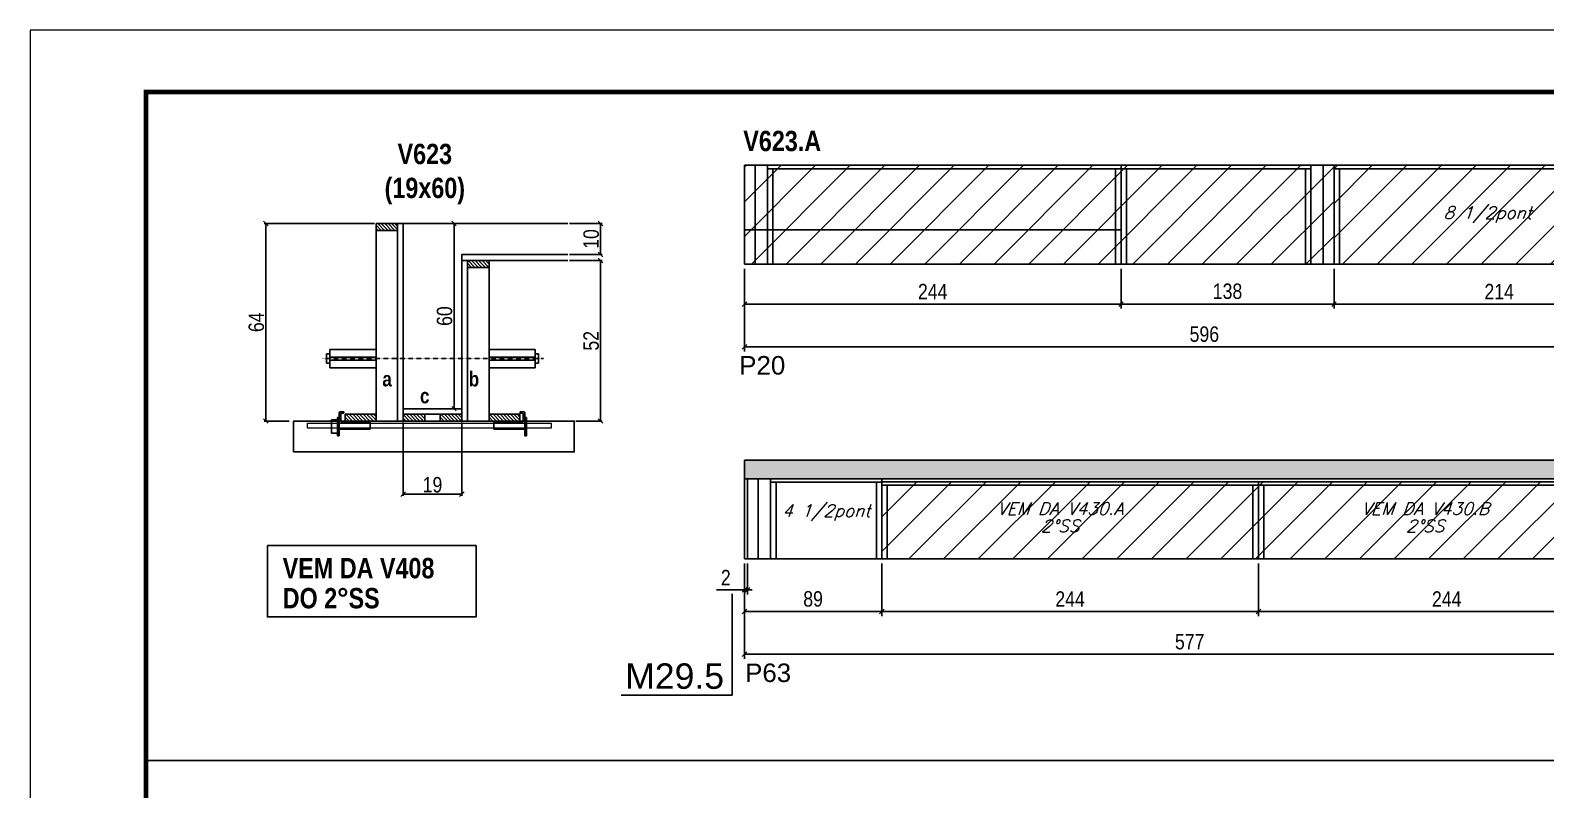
# Model space of a CAD drawing. Extents: x 3309 to 9590, y -2522 to 14608.
# Drawn here: x 3309 to 4291, y 9521 to 10014 of the extents above; entities that cross this region are included whole.
import ezdxf

# ---------------------------------------------------------------- set-up
doc = ezdxf.new("R2010")
doc.units = 0
doc.linetypes.add('DASHED', pattern=[0.75, 0.5, -0.25])
doc.linetypes.add('HIDDEN', pattern=[0.375, 0.25, -0.125])
for name, color, linetype in [('5', 5, 'Continuous'), ('barrote', 251, 'Continuous'), ('COTA', 241, 'Continuous'), ('detalhes', 4, 'Continuous'), ('NOMENCLATURA', 7, 'Continuous'), ('Painéis', 200, 'Continuous'), ('presilha', 1, 'Continuous'), ('SARR_2.2x10', 60, 'Continuous'), ('SARR_2.2x7', 40, 'Continuous'), ('SARR_3.5x7', 81, 'Continuous'), ('TENSOR', 3, 'Continuous'), ('texto', 7, 'Continuous')]:
    doc.layers.add(name, color=color, linetype=linetype)
for name, color, linetype, lineweight in [('CONCRETO', 251, 'Continuous', 25), ('Folhas', 255, 'Continuous', 9), ('Hachura', 251, 'Continuous', 9), ('SARRAFO DE PRESSAO', 251, 'DASHED', 9), ('SCO-___-LAJ', 2, 'Continuous', 0)]:
    doc.layers.add(name, color=color, linetype=linetype, lineweight=lineweight)
doc.styles.add('COTA TECNICA', font='techl___.ttf', dxfattribs={"height": 10})
doc.styles.add('COTA TECNICA 2X', font='techl___.ttf', dxfattribs={"height": 10})
doc.styles.add('Romans', font='romans.shx')
doc.styles.get("Standard").update_dxf_attribs({"font": 'arial.ttf'})
doc.styles.add('TECNICA', font='techb___.ttf', dxfattribs={"height": 10})
doc.dimstyles.new('PAINEL', dxfattribs={"dimtxt": 10, "dimasz": 3, "dimexe": 3, "dimexo": 3, "dimgap": 3, "dimtad": 1, "dimdec": 1, "dimzin": 12, "dimdsep": 46, "dimtxsty": 'COTA TECNICA', "dimblk1": 'OBLIQUE', "dimblk2": 'OBLIQUE', "dimsah": 1, "dimcen": 0.9, "dimclrd": 4, "dimclre": 4, "dimclrt": 240, "dimadec": 1, "dimazin": 3, "dimtfac": 1, "dimtdec": 1, "dimtmove": 0, "dimatfit": 3, "dimfxl": 1, "dimtolj": 1, "dimtzin": 12, "dimarcsym": 0})
doc.dimstyles.new('SECAO', dxfattribs={"dimscale": 0.333333, "dimtxt": 5, "dimasz": 9, "dimexe": 3, "dimexo": 3, "dimgap": 3, "dimtad": 1, "dimdec": 1, "dimlfac": 0.5, "dimzin": 12, "dimdsep": 46, "dimtxsty": 'COTA TECNICA 2X', "dimblk1": 'OBLIQUE', "dimblk2": 'OBLIQUE', "dimsah": 1, "dimcen": 0.9, "dimclrd": 4, "dimclre": 4, "dimclrt": 240, "dimadec": 1, "dimazin": 3, "dimtfac": 1, "dimtdec": 1, "dimtmove": 0, "dimatfit": 3, "dimfxl": 1, "dimtolj": 1, "dimtzin": 12, "dimarcsym": 0})
pattern_1 = [(135, (36786.496, -113751.8887), (-1.122532015, -1.122532015), [])]

# ---------------------------------------------------------------- blocks, each defined once
blk = doc.blocks.new('9999999999')
at = {"layer": 'Folhas'}
blk.add_lwpolyline([(98138.98, 34190.21), (99623.98, 34190.21), (99623.98, 35240.21), (98138.98, 35240.21)], close=True, dxfattribs=at)
at = {"layer": 'Folhas', "color": 30, "const_width": 3}
blk.add_lwpolyline([(98213.98, 34230.21), (99583.98, 34230.21), (99583.98, 35200.21), (98213.98, 35200.21)], close=True, dxfattribs=at)
blk = doc.blocks.new('_Oblique')
at = {"color": 0, "linetype": 'ByBlock', "lineweight": -2}
blk.add_line((-0.5, -0.5), (0.5, 0.5), dxfattribs=at)
blk = doc.blocks.new('*D385')
at = {"layer": 'COTA', "color": 4, "lineweight": -2, "transparency": 16777216}
for p, q in [((3550.96, 9759.28), (3550.96, 9711.81)), ((3588.96, 9759.28), (3588.96, 9711.81)), ((3588.96, 9712.81), (3550.96, 9712.81))]:
    blk.add_line(p, q, dxfattribs=at)
at = {"layer": 'Defpoints', "color": 0, "transparency": 16777216}
for p in [(3550.96, 9760.28), (3588.96, 9760.28), (3550.96, 9712.81)]:
    blk.add_point(p, dxfattribs=at)
at = {"layer": 'COTA', "color": 4, "lineweight": -2, "transparency": 16777216, "xscale": 3, "yscale": 3, "zscale": 3, "rotation": 180}
blk.add_blockref('_Oblique', (3550.96, 9712.81), dxfattribs=at)
at = {"layer": 'COTA', "color": 4, "lineweight": -2, "transparency": 16777216, "xscale": 3, "yscale": 3, "zscale": 3}
blk.add_blockref('_Oblique', (3588.96, 9712.81), dxfattribs=at)
at = {"layer": 'COTA', "color": 240, "transparency": 16777216, "insert": (3569.96, 9718.9), "char_height": 10, "attachment_point": 5, "style": 'COTA TECNICA 2X'}
blk.add_mtext('\\A1;19', dxfattribs=at)
blk = doc.blocks.new('PRESILHA METÁLICA 1')
at = {"layer": 'presilha'}
for p, q in [((6, 15.5), (7.5, 15.5)), ((6, -2.5), (6, 15.5)), ((7.5, 10.6), (7.5, 19.9)), ((7.5, 15.5), (7.5, -2.5)), ((12, 21), (8.6, 21)), ((9, 11.6), (9, 18.9)), ((12, 19.5), (9.6, 19.5)), ((12, 21), (12, 19.5)), ((0, 13), (6, 13)), ((0, 13), (0, 0)), ((6, 0), (0, 0)), ((6, 13), (6, 0)), ((37.5, 4.1), (7.5, 4.1)), ((37.5, 11), (9.6, 11)), ((37.5, 11), (37.5, 4.1)), ((7.5, -2.5), (6, -2.5))]:
    blk.add_line(p, q, dxfattribs=at)
for centre, radius, start, end in [((8.6, 19.9), 1.14, 90, 180), ((9.6, 18.9), 0.57, 90, 180), ((9.6, 11.6), 0.57, 180, 270)]:
    blk.add_arc(centre, radius, start, end, dxfattribs=at)
blk = doc.blocks.new('PRESILHA METÁLICA 2')
at = {"layer": 'presilha'}
for p, q in [((-5.2, 23.5), (-5.2, 22)), ((-5.2, 23.5), (-1.9, 23.5)), ((-5.2, 22), (-2.8, 22)), ((-2.2, 14.1), (-2.2, 21.4)), ((0.8, 18), (-0.8, 18)), ((-0.8, 18), (-0.8, 0)), ((-0.8, 14.6), (-0.8, 22.4)), ((0.8, 0), (0.8, 18)), ((-30.8, 13.5), (-30.8, 6.6)), ((-30.8, 13.5), (-2.8, 13.5)), ((-30.8, 6.6), (-0.8, 6.6)), ((-0.8, 0), (0.8, 0))]:
    blk.add_line(p, q, dxfattribs=at)
for centre, radius, start, end in [((-2.8, 21.4), 0.57, 0, 90), ((-1.9, 22.4), 1.14, 0, 90), ((-2.8, 14.1), 0.57, 270, 0)]:
    blk.add_arc(centre, radius, start, end, dxfattribs=at)
blk = doc.blocks.new('*D386')
at = {"layer": 'COTA', "color": 4, "lineweight": -2, "transparency": 16777216}
for p, q in [((3532.36, 9888.28), (3460.91, 9888.28)), ((3461.91, 9888.28), (3461.91, 9760.28)), ((3477.14, 9760.28), (3460.91, 9760.28))]:
    blk.add_line(p, q, dxfattribs=at)
at = {"layer": 'Defpoints', "color": 0, "transparency": 16777216}
for p in [(3533.36, 9888.28), (3461.91, 9760.28), (3478.14, 9760.28)]:
    blk.add_point(p, dxfattribs=at)
at = {"layer": 'COTA', "color": 4, "lineweight": -2, "transparency": 16777216, "xscale": 3, "yscale": 3, "zscale": 3}
for p, rotation in [((3461.91, 9888.28), 90), ((3461.91, 9760.28), 270)]:
    blk.add_blockref('_Oblique', p, dxfattribs=dict(at, rotation=rotation))
at = {"layer": 'COTA', "color": 240, "transparency": 16777216, "insert": (3455.81, 9824.28), "char_height": 10, "attachment_point": 5, "rotation": 90, "style": 'COTA TECNICA 2X'}
blk.add_mtext('\\A1;64', dxfattribs=at)
blk = doc.blocks.new('*D387')
at = {"layer": 'COTA', "color": 4, "lineweight": -2, "transparency": 16777216}
for p, q in [((3658.66, 9864.28), (3679.88, 9864.28)), ((3678.88, 9864.28), (3678.88, 9760.28)), ((3662.77, 9760.28), (3679.88, 9760.28))]:
    blk.add_line(p, q, dxfattribs=at)
at = {"layer": 'Defpoints', "color": 0, "transparency": 16777216}
for p in [(3657.66, 9864.28), (3661.77, 9760.28), (3678.88, 9760.28)]:
    blk.add_point(p, dxfattribs=at)
at = {"layer": 'COTA', "color": 4, "lineweight": -2, "transparency": 16777216, "xscale": 3, "yscale": 3, "zscale": 3}
for p, rotation in [((3678.88, 9864.28), 90), ((3678.88, 9760.28), 270)]:
    blk.add_blockref('_Oblique', p, dxfattribs=dict(at, rotation=rotation))
at = {"layer": 'COTA', "color": 240, "transparency": 16777216, "insert": (3672.77, 9812.28), "char_height": 10, "attachment_point": 5, "rotation": 90, "style": 'COTA TECNICA 2X'}
blk.add_mtext('\\A1;52', dxfattribs=at)
blk = doc.blocks.new('*D388')
at = {"layer": 'COTA', "color": 4, "lineweight": -2, "transparency": 16777216}
for p, q in [((3587.96, 9888.28), (3582.88, 9888.28)), ((3583.88, 9768.28), (3583.88, 9888.28)), ((3587.96, 9768.28), (3582.88, 9768.28))]:
    blk.add_line(p, q, dxfattribs=at)
at = {"layer": 'Defpoints', "color": 0, "transparency": 16777216}
for p in [(3583.88, 9888.28), (3588.96, 9888.28), (3588.96, 9768.28)]:
    blk.add_point(p, dxfattribs=at)
at = {"layer": 'COTA', "color": 4, "lineweight": -2, "transparency": 16777216, "xscale": 3, "yscale": 3, "zscale": 3}
for p, rotation in [((3583.88, 9888.28), 90), ((3583.88, 9768.28), 270)]:
    blk.add_blockref('_Oblique', p, dxfattribs=dict(at, rotation=rotation))
at = {"layer": 'COTA', "color": 240, "transparency": 16777216, "insert": (3577.78, 9828.28), "char_height": 10, "attachment_point": 5, "rotation": 90, "style": 'COTA TECNICA 2X'}
blk.add_mtext('\\A1;60', dxfattribs=at)
blk = doc.blocks.new('*D389')
at = {"layer": 'COTA', "color": 4, "lineweight": -2, "transparency": 16777216}
for p, q in [((3658.66, 9888.28), (3679.88, 9888.28)), ((3678.88, 9868.28), (3678.88, 9888.28)), ((3658.66, 9868.28), (3679.88, 9868.28))]:
    blk.add_line(p, q, dxfattribs=at)
at = {"layer": 'Defpoints', "color": 0, "transparency": 16777216}
for p in [(3657.66, 9888.28), (3678.88, 9888.28), (3657.66, 9868.28)]:
    blk.add_point(p, dxfattribs=at)
at = {"layer": 'COTA', "color": 4, "lineweight": -2, "transparency": 16777216, "xscale": 3, "yscale": 3, "zscale": 3}
for p, rotation in [((3678.88, 9888.28), 90), ((3678.88, 9868.28), 270)]:
    blk.add_blockref('_Oblique', p, dxfattribs=dict(at, rotation=rotation))
at = {"layer": 'COTA', "color": 240, "transparency": 16777216, "insert": (3672.77, 9878.28), "char_height": 10, "attachment_point": 5, "rotation": 90, "style": 'COTA TECNICA 2X'}
blk.add_mtext('\\A1;10', dxfattribs=at)
blk = doc.blocks.new('*D419')
at = {"layer": 'COTA', "color": 4, "linetype": 'ByBlock', "lineweight": -2, "transparency": 16777216}
for p, q in [((4016.02, 9859.03), (4016.02, 9833.11)), ((4154.02, 9859.03), (4154.02, 9833.11)), ((4154.02, 9836.11), (4016.02, 9836.11))]:
    blk.add_line(p, q, dxfattribs=at)
at = {"layer": 'Defpoints', "color": 0, "linetype": 'ByBlock', "transparency": 16777216}
for p in [(4016.02, 9862.03), (4154.02, 9862.03), (4016.02, 9836.11)]:
    blk.add_point(p, dxfattribs=at)
at = {"layer": 'COTA', "color": 4, "linetype": 'ByBlock', "lineweight": -2, "transparency": 16777216, "xscale": 3, "yscale": 3, "zscale": 3, "rotation": 180}
blk.add_blockref('_Oblique', (4016.02, 9836.11), dxfattribs=at)
at = {"layer": 'COTA', "color": 4, "linetype": 'ByBlock', "lineweight": -2, "transparency": 16777216, "xscale": 3, "yscale": 3, "zscale": 3}
blk.add_blockref('_Oblique', (4154.02, 9836.11), dxfattribs=at)
at = {"layer": 'COTA', "color": 240, "linetype": 'ByBlock', "transparency": 16777216, "insert": (4085.02, 9844.35), "char_height": 10, "attachment_point": 5, "style": 'COTA TECNICA'}
blk.add_mtext('\\A1;138', dxfattribs=at)
blk = doc.blocks.new('*D420')
at = {"layer": 'COTA', "color": 4, "linetype": 'ByBlock', "lineweight": -2, "transparency": 16777216}
for p, q in [((3772.02, 9859.03), (3772.02, 9833.11)), ((4016.02, 9859.03), (4016.02, 9833.11)), ((4016.02, 9836.11), (3772.02, 9836.11))]:
    blk.add_line(p, q, dxfattribs=at)
at = {"layer": 'Defpoints', "color": 0, "linetype": 'ByBlock', "transparency": 16777216}
for p in [(3772.02, 9862.03), (4016.02, 9862.03), (3772.02, 9836.11)]:
    blk.add_point(p, dxfattribs=at)
at = {"layer": 'COTA', "color": 4, "linetype": 'ByBlock', "lineweight": -2, "transparency": 16777216, "xscale": 3, "yscale": 3, "zscale": 3, "rotation": 180}
blk.add_blockref('_Oblique', (3772.02, 9836.11), dxfattribs=at)
at = {"layer": 'COTA', "color": 4, "linetype": 'ByBlock', "lineweight": -2, "transparency": 16777216, "xscale": 3, "yscale": 3, "zscale": 3}
blk.add_blockref('_Oblique', (4016.02, 9836.11), dxfattribs=at)
at = {"layer": 'COTA', "color": 240, "linetype": 'ByBlock', "transparency": 16777216, "insert": (3894.02, 9844.19), "char_height": 10, "attachment_point": 5, "style": 'COTA TECNICA'}
blk.add_mtext('\\A1;244', dxfattribs=at)
blk = doc.blocks.new('*D421')
at = {"layer": 'COTA', "color": 4, "linetype": 'ByBlock', "lineweight": -2, "transparency": 16777216}
for p, q in [((3772.02, 9859.03), (3772.02, 9805.4)), ((4368.02, 9859.03), (4368.02, 9805.4)), ((4368.02, 9808.4), (3772.02, 9808.4))]:
    blk.add_line(p, q, dxfattribs=at)
at = {"layer": 'Defpoints', "color": 0, "linetype": 'ByBlock', "transparency": 16777216}
for p in [(3772.02, 9862.03), (4368.02, 9862.03), (3772.02, 9808.4)]:
    blk.add_point(p, dxfattribs=at)
at = {"layer": 'COTA', "color": 4, "linetype": 'ByBlock', "lineweight": -2, "transparency": 16777216, "xscale": 3, "yscale": 3, "zscale": 3, "rotation": 180}
blk.add_blockref('_Oblique', (3772.02, 9808.4), dxfattribs=at)
at = {"layer": 'COTA', "color": 4, "linetype": 'ByBlock', "lineweight": -2, "transparency": 16777216, "xscale": 3, "yscale": 3, "zscale": 3}
blk.add_blockref('_Oblique', (4368.02, 9808.4), dxfattribs=at)
at = {"layer": 'COTA', "color": 240, "linetype": 'ByBlock', "transparency": 16777216, "insert": (4070.02, 9816.54), "char_height": 10, "attachment_point": 5, "style": 'COTA TECNICA'}
blk.add_mtext('\\A1;596', dxfattribs=at)
blk = doc.blocks.new('*D422')
at = {"layer": 'COTA', "color": 4, "lineweight": -2, "transparency": 16777216}
for p, q in [((4154.02, 9859.03), (4154.02, 9833.11)), ((4368.02, 9859.03), (4368.02, 9833.11)), ((4154.02, 9836.11), (4368.02, 9836.11))]:
    blk.add_line(p, q, dxfattribs=at)
at = {"layer": 'Defpoints', "color": 0, "transparency": 16777216}
for p in [(4154.02, 9862.03, 0), (4368.02, 9862.03, 0), (4368.02, 9836.11)]:
    blk.add_point(p, dxfattribs=at)
at = {"layer": 'COTA', "color": 4, "lineweight": -2, "transparency": 16777216, "xscale": 3, "yscale": 3, "zscale": 3, "rotation": 180}
blk.add_blockref('_Oblique', (4154.02, 9836.11), dxfattribs=at)
at = {"layer": 'COTA', "color": 4, "lineweight": -2, "transparency": 16777216, "xscale": 3, "yscale": 3, "zscale": 3}
blk.add_blockref('_Oblique', (4368.02, 9836.11), dxfattribs=at)
at = {"layer": 'COTA', "color": 240, "transparency": 16777216, "insert": (4261.02, 9844.19), "char_height": 10, "attachment_point": 5, "style": 'COTA TECNICA'}
blk.add_mtext('\\A1;214', dxfattribs=at)
blk = doc.blocks.new('*D424')
at = {"layer": 'COTA', "color": 4, "linetype": 'ByBlock', "lineweight": -2, "transparency": 16777216}
for p, q in [((3772.02, 9667.84), (3772.02, 9633.8)), ((3861.02, 9667.84), (3861.02, 9633.8)), ((3861.02, 9636.8), (3772.02, 9636.8))]:
    blk.add_line(p, q, dxfattribs=at)
at = {"layer": 'Defpoints', "color": 0, "linetype": 'ByBlock', "transparency": 16777216}
for p in [(3772.02, 9670.84), (3861.02, 9670.84), (3772.02, 9636.8)]:
    blk.add_point(p, dxfattribs=at)
at = {"layer": 'COTA', "color": 4, "linetype": 'ByBlock', "lineweight": -2, "transparency": 16777216, "xscale": 3, "yscale": 3, "zscale": 3, "rotation": 180}
blk.add_blockref('_Oblique', (3772.02, 9636.8), dxfattribs=at)
at = {"layer": 'COTA', "color": 4, "linetype": 'ByBlock', "lineweight": -2, "transparency": 16777216, "xscale": 3, "yscale": 3, "zscale": 3}
blk.add_blockref('_Oblique', (3861.02, 9636.8), dxfattribs=at)
at = {"layer": 'COTA', "color": 240, "linetype": 'ByBlock', "transparency": 16777216, "insert": (3816.52, 9644.9), "char_height": 10, "attachment_point": 5, "style": 'COTA TECNICA'}
blk.add_mtext('\\A1;89', dxfattribs=at)
blk = doc.blocks.new('*D426')
at = {"layer": 'COTA', "color": 4, "linetype": 'ByBlock', "lineweight": -2, "transparency": 16777216}
for p, q in [((3772.02, 9667.84), (3772.02, 9606.09)), ((4349.02, 9667.84), (4349.02, 9606.09)), ((4349.02, 9609.09), (3772.02, 9609.09))]:
    blk.add_line(p, q, dxfattribs=at)
at = {"layer": 'Defpoints', "color": 0, "linetype": 'ByBlock', "transparency": 16777216}
for p in [(3772.02, 9670.84), (4349.02, 9670.84), (3772.02, 9609.09)]:
    blk.add_point(p, dxfattribs=at)
at = {"layer": 'COTA', "color": 4, "linetype": 'ByBlock', "lineweight": -2, "transparency": 16777216, "xscale": 3, "yscale": 3, "zscale": 3, "rotation": 180}
blk.add_blockref('_Oblique', (3772.02, 9609.09), dxfattribs=at)
at = {"layer": 'COTA', "color": 4, "linetype": 'ByBlock', "lineweight": -2, "transparency": 16777216, "xscale": 3, "yscale": 3, "zscale": 3}
blk.add_blockref('_Oblique', (4349.02, 9609.09), dxfattribs=at)
at = {"layer": 'COTA', "color": 240, "linetype": 'ByBlock', "transparency": 16777216, "insert": (4060.52, 9617.2), "char_height": 10, "attachment_point": 5, "style": 'COTA TECNICA'}
blk.add_mtext('\\A1;577', dxfattribs=at)
blk = doc.blocks.new('*D425')
at = {"layer": 'COTA', "color": 4, "lineweight": -2, "transparency": 16777216}
for p, q in [((3861.02, 9667.84), (3861.02, 9633.8)), ((4105.02, 9667.84), (4105.02, 9633.8)), ((3861.02, 9636.8), (4105.02, 9636.8))]:
    blk.add_line(p, q, dxfattribs=at)
at = {"layer": 'Defpoints', "color": 0, "transparency": 16777216}
for p in [(3861.02, 9670.84, 0), (4105.02, 9670.84, 0), (4105.02, 9636.8)]:
    blk.add_point(p, dxfattribs=at)
at = {"layer": 'COTA', "color": 4, "lineweight": -2, "transparency": 16777216, "xscale": 3, "yscale": 3, "zscale": 3, "rotation": 180}
blk.add_blockref('_Oblique', (3861.02, 9636.8), dxfattribs=at)
at = {"layer": 'COTA', "color": 4, "lineweight": -2, "transparency": 16777216, "xscale": 3, "yscale": 3, "zscale": 3}
blk.add_blockref('_Oblique', (4105.02, 9636.8), dxfattribs=at)
at = {"layer": 'COTA', "color": 240, "transparency": 16777216, "insert": (3983.02, 9644.87), "char_height": 10, "attachment_point": 5, "style": 'COTA TECNICA'}
blk.add_mtext('\\A1;244', dxfattribs=at)
blk = doc.blocks.new('*D428')
at = {"layer": 'COTA', "color": 4, "lineweight": -2, "transparency": 16777216}
for p, q in [((4105.02, 9667.84), (4105.02, 9633.8)), ((4349.02, 9667.84), (4349.02, 9633.8)), ((4105.02, 9636.8), (4349.02, 9636.8))]:
    blk.add_line(p, q, dxfattribs=at)
at = {"layer": 'Defpoints', "color": 0, "transparency": 16777216}
for p in [(4105.02, 9670.84, 0), (4349.02, 9670.84, 0), (4349.02, 9636.8)]:
    blk.add_point(p, dxfattribs=at)
at = {"layer": 'COTA', "color": 4, "lineweight": -2, "transparency": 16777216, "xscale": 3, "yscale": 3, "zscale": 3, "rotation": 180}
blk.add_blockref('_Oblique', (4105.02, 9636.8), dxfattribs=at)
at = {"layer": 'COTA', "color": 4, "lineweight": -2, "transparency": 16777216, "xscale": 3, "yscale": 3, "zscale": 3}
blk.add_blockref('_Oblique', (4349.02, 9636.8), dxfattribs=at)
at = {"layer": 'COTA', "color": 240, "transparency": 16777216, "insert": (4227.02, 9644.87), "char_height": 10, "attachment_point": 5, "style": 'COTA TECNICA'}
blk.add_mtext('\\A1;244', dxfattribs=at)
blk = doc.blocks.new('*D431')
at = {"layer": 'COTA', "color": 4, "lineweight": -2, "transparency": 16777216}
for p, q in [((3772.02, 9667.84), (3772.02, 9647.79)), ((3774.02, 9667.84), (3774.02, 9647.79)), ((3772.02, 9650.79), (3753.91, 9650.79)), ((3774.02, 9650.79), (3772.02, 9650.79)), ((3774.02, 9650.79), (3777.02, 9650.79))]:
    blk.add_line(p, q, dxfattribs=at)
at = {"layer": 'Defpoints', "color": 0, "transparency": 16777216}
for p in [(3772.02, 9670.84, 0), (3774.02, 9670.84, 0), (3772.02, 9650.79)]:
    blk.add_point(p, dxfattribs=at)
at = {"layer": 'COTA', "color": 4, "lineweight": -2, "transparency": 16777216, "xscale": 3, "yscale": 3, "zscale": 3}
blk.add_blockref('_Oblique', (3772.02, 9650.79), dxfattribs=at)
at = {"layer": 'COTA', "color": 4, "lineweight": -2, "transparency": 16777216, "xscale": 3, "yscale": 3, "zscale": 3, "rotation": 180}
blk.add_blockref('_Oblique', (3774.02, 9650.79), dxfattribs=at)
at = {"layer": 'COTA', "color": 240, "transparency": 16777216, "insert": (3759.96, 9658.79), "char_height": 10, "attachment_point": 5, "style": 'COTA TECNICA'}
blk.add_mtext('\\A1;2', dxfattribs=at)

msp = doc.modelspace()

# ---------------------------------------------------------------- hatches: boundary and pattern name
at = {"layer": 'COTA'}
h = msp.add_hatch(dxfattribs=at)
h.set_pattern_fill('AR-CONC', color=256, scale=0.03)
h.paths.add_polyline_path([(4349.02, 9722.84), (4349.02, 9734.84), (3772.02, 9734.84), (3772.02, 9722.84)])
at = {"layer": 'Hachura', "linetype": 'ByBlock'}
h = msp.add_hatch(dxfattribs=at)
h.set_pattern_fill('ANSI31', color=256, scale=5)
h.set_pattern_definition([(45, (110.986, 0), (-11.22532, 11.22532), [])])
h.paths.add_polyline_path([(4016.02, 9926.03), (3772.02, 9926.03), (3772.02, 9862.03), (4016.02, 9862.03)])
h.paths.add_polyline_path([(4154.02, 9926.03), (4016.02, 9926.03), (4016.02, 9862.03), (4154.02, 9862.03)])
h = msp.add_hatch(dxfattribs=at)
h.set_pattern_fill('ANSI31', color=256, scale=5)
h.paths.add_polyline_path([(4105.02, 9670.84), (4105.02, 9720.84), (3861.02, 9720.84), (3861.02, 9670.84)])
h.paths.add_polyline_path([(4349.02, 9670.84), (4349.02, 9720.84), (4105.02, 9720.84), (4105.02, 9670.84)])
h.paths.add_polyline_path([(4154.02, 9926.03), (4154.02, 9862.03), (4368.02, 9862.03), (4368.02, 9926.03)])
at = {"layer": 'SARR_2.2x10'}
h = msp.add_hatch(dxfattribs=at)
h.set_pattern_fill('ANSI31', color=256, scale=0.5, angle=90)
h.set_pattern_definition([(135, (36706.896, -113751.8887), (-1.122532015, -1.122532015), [])])
h.paths.add_polyline_path([(3513.36, 9764.68), (3513.36, 9760.28), (3533.36, 9760.28), (3533.36, 9764.68)])
h = msp.add_hatch(dxfattribs=at)
h.set_pattern_fill('ANSI31', color=256, scale=0.5, angle=90)
h.set_pattern_definition([(135, (36800.096, -113751.8887), (-1.122532015, -1.122532015), [])])
h.paths.add_polyline_path([(3606.56, 9764.68), (3606.56, 9760.28), (3626.56, 9760.28), (3626.56, 9764.68)])
at = {"layer": 'SARR_2.2x7'}
h = msp.add_hatch(dxfattribs=at)
h.set_pattern_fill('ANSI31', color=256, scale=0.5, angle=90)
h.set_pattern_definition([(135, (36720.896, -113628.2887), (-1.122532015, -1.122532015), [])])
h.paths.add_polyline_path([(3547.36, 9888.28), (3547.36, 9883.88), (3533.36, 9883.88), (3533.36, 9888.28)])
h = msp.add_hatch(dxfattribs=at)
h.set_pattern_fill('ANSI31', color=256, scale=0.5, angle=90)
h.set_pattern_definition([(135, (36700.896, -113652.2887), (-1.122532015, -1.122532015), [])])
h.paths.add_polyline_path([(3592.56, 9864.28), (3592.56, 9859.88), (3606.56, 9859.88), (3606.56, 9864.28)])
h = msp.add_hatch(dxfattribs=at)
h.set_pattern_fill('ANSI31', color=256, scale=0.5, angle=90)
h.set_pattern_definition(pattern_1)
h.paths.add_polyline_path([(3564.96, 9760.28), (3564.96, 9764.68), (3550.96, 9764.68), (3550.96, 9760.28)])
h = msp.add_hatch(dxfattribs=at)
h.set_pattern_fill('ANSI31', color=256, scale=0.5, angle=90)
h.set_pattern_definition(pattern_1)
h.paths.add_polyline_path([(3574.96, 9764.68), (3574.96, 9760.28), (3588.96, 9760.28), (3588.96, 9764.68)])

# ---------------------------------------------------------------- linework, layer by layer
at = {"ltscale": 3}
for p, q in [((3501.36, 9803.73), (3501.36, 9797.73)), ((3503.36, 9803.73), (3501.36, 9803.73)), ((3503.36, 9806.73), (3503.36, 9794.73)), ((3503.36, 9806.73), (3533.36, 9806.73)), ((3533.36, 9801.73), (3503.36, 9801.73)), ((3533.36, 9799.73), (3503.36, 9799.73)), ((3636.56, 9806.73), (3606.56, 9806.73)), ((3606.56, 9801.73), (3636.56, 9801.73)), ((3606.56, 9799.73), (3636.56, 9799.73)), ((3636.56, 9806.73), (3636.56, 9794.73)), ((3638.56, 9803.73), (3636.56, 9803.73)), ((3638.56, 9803.73), (3638.56, 9797.73)), ((3503.36, 9797.73), (3501.36, 9797.73)), ((3503.36, 9794.73), (3533.36, 9794.73)), ((3636.56, 9794.73), (3606.56, 9794.73)), ((3636.56, 9797.73), (3638.56, 9797.73))]:
    msp.add_line(p, q, dxfattribs=at)
at = {"layer": 'barrote'}
msp.add_lwpolyline([(3479.9, 9740.28), (3661.82, 9740.28), (3661.82, 9760.28), (3479.9, 9760.28)], close=True, dxfattribs=at)
at = {"layer": 'CONCRETO', "linetype": 'Continuous'}
msp.add_line((3657.66, 9888.28), (3550.96, 9888.28), dxfattribs=at)
at = {"layer": 'COTA'}
for p, q in [((3772.02, 9722.84, 0), (3772.02, 9734.84, 0)), ((3772.02, 9734.84, 0), (4349.02, 9734.84, 0)), ((3384.37, 9540.3), (4754.37, 9540.3))]:
    msp.add_line(p, q, dxfattribs=at)
at = {"layer": 'detalhes', "color": 250}
msp.add_line((3479.9, 9740.28), (3479.9, 9760.28), dxfattribs=at)
at = {"layer": 'NOMENCLATURA', "linetype": 'Continuous'}
for p, q in [((3764.11, 9582.47), (3764.11, 9648.28)), ((3692.23, 9582.47), (3764.11, 9582.47))]:
    msp.add_line(p, q, dxfattribs=at)
at = {"layer": 'NOMENCLATURA'}
msp.add_lwpolyline([(3463.04, 9679.53), (3598.2, 9679.53), (3598.2, 9633.27), (3463.04, 9633.27)], close=True, dxfattribs=at)
at = {"layer": 'Painéis', "linetype": 'ByBlock'}
for p, q in [((4368.02, 9926.03, 0), (3772.02, 9926.03, 0)), ((3772.02, 9862.03, 0), (3772.02, 9926.03, 0)), ((4016.02, 9862.03, 0), (4016.02, 9926.03, 0)), ((4154.02, 9862.03, 0), (4154.02, 9926.03, 0)), ((4016.02, 9884.13, 0), (3772.02, 9884.13, 0)), ((4368.02, 9862.03, 0), (3772.02, 9862.03, 0)), ((4349.02, 9722.84, 0), (3772.02, 9722.84, 0)), ((3772.02, 9670.84, 0), (3772.02, 9722.84, 0)), ((3774.02, 9670.84, 0), (3774.02, 9722.84, 0)), ((3861.02, 9670.84, 0), (3861.02, 9720.84, 0)), ((4105.02, 9670.84, 0), (4105.02, 9720.84, 0)), ((4349.02, 9670.84, 0), (3772.02, 9670.84, 0))]:
    msp.add_line(p, q, dxfattribs=at)
at = {"layer": 'Painéis', "linetype": 'Continuous'}
for points in [[(3547.36, 9760.28), (3547.36, 9888.28), (3550.96, 9888.28), (3550.96, 9760.28)], [(3592.56, 9760.28), (3592.56, 9864.28), (3588.96, 9864.28), (3588.96, 9760.28)], [(3588.96, 9768.28), (3550.96, 9768.28), (3550.96, 9764.68), (3588.96, 9764.68)]]:
    msp.add_lwpolyline(points, close=True, dxfattribs=at)
at = {"layer": 'Painéis', "linetype": 'Continuous', "elevation": 0}
msp.add_lwpolyline([(3657.66, 9864.28), (3588.96, 9864.28), (3588.96, 9868.28), (3657.66, 9868.28)], dxfattribs=at)
at = {"layer": 'Painéis', "linetype": 'ByBlock', "elevation": 0}
msp.add_lwpolyline([(3861.02, 9720.84), (4349.02, 9720.84), (4349.02, 9722.84), (3861.02, 9722.84)], close=True, dxfattribs=at)
at = {"layer": 'SARR_2.2x10'}
for points in [[(3513.36, 9764.68), (3533.36, 9764.68), (3533.36, 9760.28), (3513.36, 9760.28)], [(3606.56, 9764.68), (3626.56, 9764.68), (3626.56, 9760.28), (3606.56, 9760.28)]]:
    msp.add_lwpolyline(points, close=True, dxfattribs=at)
at = {"layer": 'SARR_2.2x7', "linetype": 'Continuous'}
for p, q in [((3779.02, 9862.03, 0), (3779.02, 9926.03, 0)), ((4147.02, 9862.03, 0), (4147.02, 9926.03, 0)), ((4016.02, 9923.83, 0), (3787.02, 9923.83, 0)), ((4139.02, 9923.83, 0), (4016.02, 9923.83, 0)), ((4353.02, 9923.83, 0), (4154.02, 9923.83, 0)), ((3781.02, 9670.84, 0), (3781.02, 9722.84, 0)), ((3861.02, 9720.64, 0), (3789.02, 9720.64, 0)), ((4105.02, 9718.64, 0), (3861.02, 9718.64, 0)), ((4334.02, 9718.64, 0), (4105.02, 9718.64, 0))]:
    msp.add_line(p, q, dxfattribs=at)
at = {"layer": 'SARR_2.2x7', "elevation": 0}
for points in [[(3533.36, 9888.28), (3547.36, 9888.28), (3547.36, 9883.88), (3533.36, 9883.88)], [(3606.56, 9864.28), (3592.56, 9864.28), (3592.56, 9859.88), (3606.56, 9859.88)]]:
    msp.add_lwpolyline(points, close=True, dxfattribs=at)
at = {"layer": 'SARR_2.2x7'}
for points in [[(3550.96, 9764.68), (3564.96, 9764.68), (3564.96, 9760.28), (3550.96, 9760.28)], [(3588.96, 9764.68), (3574.96, 9764.68), (3574.96, 9760.28), (3588.96, 9760.28)]]:
    msp.add_lwpolyline(points, close=True, dxfattribs=at)
at = {"layer": 'SARR_3.5x7'}
for p, q in [((3787.02, 9926.03, 0), (3787.02, 9862.03, 0)), ((4139.02, 9926.03, 0), (4139.02, 9862.03, 0)), ((3790.52, 9923.83, 0), (3790.52, 9862.03, 0)), ((4012.52, 9923.83, 0), (4012.52, 9862.03, 0)), ((4019.52, 9923.83, 0), (4019.52, 9862.03, 0)), ((4135.52, 9923.83, 0), (4135.52, 9862.03, 0)), ((4157.52, 9923.83, 0), (4157.52, 9862.03, 0)), ((3789.02, 9722.84, 0), (3789.02, 9670.84, 0)), ((3792.52, 9720.64, 0), (3792.52, 9670.84, 0)), ((3857.52, 9720.64, 0), (3857.52, 9670.84, 0)), ((3864.52, 9718.64, 0), (3864.52, 9670.84, 0)), ((4101.52, 9718.64, 0), (4101.52, 9670.84, 0)), ((4108.52, 9718.64, 0), (4108.52, 9670.84, 0))]:
    msp.add_line(p, q, dxfattribs=at)
for points in [[(3547.36, 9883.88), (3533.36, 9883.88), (3533.36, 9760.28), (3547.36, 9760.28)], [(3592.56, 9859.88), (3606.56, 9859.88), (3606.56, 9760.28), (3592.56, 9760.28)]]:
    msp.add_lwpolyline(points, close=True, dxfattribs=at)
at = {"layer": 'SCO-___-LAJ', "color": 1}
msp.add_lwpolyline([(3488.9, 9758.95), (3646.74, 9758.95), (3646.74, 9755.75), (3488.9, 9755.75)], close=True, dxfattribs=at)
at = {"layer": 'TENSOR', "linetype": 'HIDDEN', "ltscale": 0.5}
msp.add_line((3498.36, 9800.73), (3641.86, 9800.73), dxfattribs=at)

# ---------------------------------------------------------------- block references
at = {"layer": 'presilha', "xscale": 0.6666666666666666, "yscale": 0.6666666666666666, "zscale": 0.6666666666666666}
for name, p in [('PRESILHA METÁLICA 1', (3504.49, 9752.31)), ('PRESILHA METÁLICA 2', (3630.24, 9750.65))]:
    msp.add_blockref(name, p, dxfattribs=at)
at = {"layer": 'SARRAFO DE PRESSAO', "color": 6, "linetype": 'ByBlock'}
msp.add_blockref('9999999999', (-94829.61, -25226.65), dxfattribs=at)

# ---------------------------------------------------------------- texts
at = {"layer": '5', "linetype": 'Continuous'}
for s, rotation, p in [('P20', 359.99996, (3768.68, 9790.39, 0)), ('P63', 0.00004, (3772.47, 9591.08, 0))]:
    msp.add_text(s, height=12, rotation=rotation, dxfattribs=at).set_placement(p)
at = {"layer": 'detalhes', "style": 'TECNICA'}
for s, p in [('a', (3537.48, 9782.72)), ('b', (3593.46, 9782.71)), ('c', (3561.85, 9771.75))]:
    msp.add_text(s, height=9.6, dxfattribs=at).set_placement(p)
at = {"layer": 'NOMENCLATURA', "style": 'TECNICA'}
for s, p in [('V623.A', (3771.3, 9935.21, 0)), ('VEM DA V408', (3472.89, 9658.31)), ('DO 2°SS', (3472.89, 9638.84))]:
    msp.add_text(s, height=13.2, dxfattribs=at).set_placement(p)
at = {"layer": 'NOMENCLATURA', "linetype": 'Continuous'}
msp.add_text('M29.5', height=16.5, dxfattribs=at).set_placement((3694.79, 9586.67))
at = {"layer": 'NOMENCLATURA', "insert": (3564.96, 9939.98), "char_height": 13.2, "attachment_point": 2, "style": 'TECNICA'}
msp.add_mtext_dynamic_manual_height_columns('V623\\P(19x60)', width=300.2766, gutter_width=1, heights=[0], dxfattribs=at)
at = {"layer": 'texto', "color": 2, "char_height": 8, "attachment_point": 5, "style": 'Romans'}
for s, insert in [('{\\Q19;\\C256;8 1/2pont}', (4253.52, 9894.03, 0)), ('{\\Q19;\\C256;4 1/2pont}', (3825.02, 9700.84, 0)), ('{\\Q19;\\C256;VEM DA V430.A}', (3976.52, 9703.51, 0)), ('{\\Q19;\\C256;VEM DA V430.B}', (4213.02, 9703.51, 0)), ('{\\Q19;\\C256;2°SS}', (3976.52, 9692.23, 0)), ('{\\Q19;\\C256;2°SS}', (4213.02, 9692.23, 0))]:
    msp.add_mtext(s, dxfattribs=dict(at, insert=insert))

# ---------------------------------------------------------------- dimensions: what is measured, and where the dimension line sits
at = {"layer": 'COTA'}
for base, p1, p2, picture, middle in [((3461.91, 9760.28, 0), (3533.36, 9888.28), (3478.14, 9760.28, 0), '*D386', (3455.81, 9824.28, 0)), ((3583.88, 9888.28), (3588.96, 9768.28), (3588.96, 9888.28), '*D388', (3577.78, 9828.28)), ((3678.88, 9888.28), (3657.66, 9868.28), (3657.66, 9888.28), '*D389', (3672.77, 9878.28)), ((3678.88, 9760.28, 0), (3657.66, 9864.28), (3661.77, 9760.28, 0), '*D387', (3672.77, 9812.28, 0))]:
    dim = msp.add_linear_dim(base=base, p1=p1, p2=p2, angle=90, dimstyle='SECAO', dxfattribs=at)
    dim.commit()
    dim.dimension.update_dxf_attribs({"geometry": picture, "text_midpoint": middle})
at = {"layer": 'COTA', "linetype": 'ByBlock'}
for base, p1, p2, picture, middle in [((3772.02, 9836.11, 0), (4016.02, 9862.03, 0), (3772.02, 9862.03, 0), '*D420', (3894.02, 9844.19, 0)), ((3772.02, 9636.8, 0), (3861.02, 9670.84, 0), (3772.02, 9670.84, 0), '*D424', (3816.52, 9644.9, 0))]:
    dim = msp.add_linear_dim(base=base, p1=p1, p2=p2, angle=180, dimstyle='PAINEL', override={"dimtmove": 1}, dxfattribs=at)
    dim.commit()
    dim.dimension.update_dxf_attribs({"geometry": picture, "text_midpoint": middle})
for base, p1, p2, picture, middle in [((3772.02, 9808.4, 0), (4368.02, 9862.03, 0), (3772.02, 9862.03, 0), '*D421', (4070.02, 9816.54, 0)), ((4016.02, 9836.11, 0), (4154.02, 9862.03, 0), (4016.02, 9862.03, 0), '*D419', (4085.02, 9844.35, 0)), ((3772.02, 9609.09, 0), (4349.02, 9670.84, 0), (3772.02, 9670.84, 0), '*D426', (4060.52, 9617.2, 0))]:
    dim = msp.add_linear_dim(base=base, p1=p1, p2=p2, angle=180, dimstyle='PAINEL', dxfattribs=at)
    dim.commit()
    dim.dimension.update_dxf_attribs({"geometry": picture, "text_midpoint": middle})
at = {"layer": 'COTA'}
for base, p1, p2, picture, middle in [((4368.02, 9836.11), (4154.02, 9862.03, 0), (4368.02, 9862.03, 0), '*D422', (4261.02, 9844.19)), ((3772.02, 9650.79), (3774.02, 9670.84, 0), (3772.02, 9670.84, 0), '*D431', (3759.96, 9658.79)), ((4105.02, 9636.8, 0), (3861.02, 9670.84, 0), (4105.02, 9670.84, 0), '*D425', (3983.02, 9644.87, 0)), ((4349.02, 9636.8, 0), (4105.02, 9670.84, 0), (4349.02, 9670.84, 0), '*D428', (4227.02, 9644.87, 0))]:
    dim = msp.add_linear_dim(base=base, p1=p1, p2=p2, dimstyle='PAINEL', dxfattribs=at)
    dim.commit()
    dim.dimension.update_dxf_attribs({"geometry": picture, "text_midpoint": middle})
dim = msp.add_linear_dim(base=(3550.96, 9712.81), p1=(3588.96, 9760.28), p2=(3550.96, 9760.28), angle=180, dimstyle='SECAO', dxfattribs=at)
dim.commit()
dim.dimension.update_dxf_attribs({"geometry": '*D385', "text_midpoint": (3569.96, 9712.81), "dimtype": 160})

doc.saveas('drawing.dxf')
